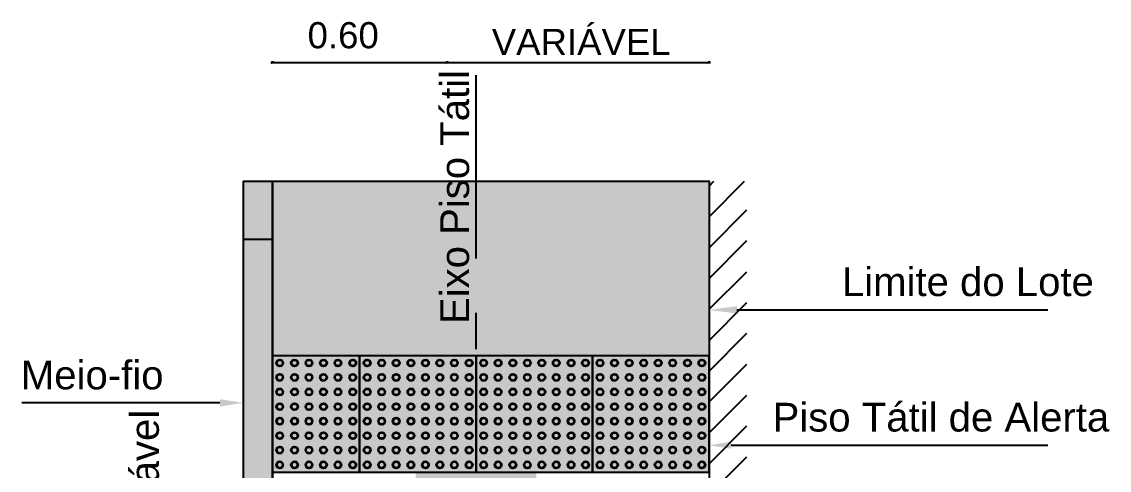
# Model space of a CAD drawing. Header units: feet. Extents: x 203667 to 205527, y 9204857 to 9205156.
# Drawn here: x 203701.6 to 203705.335, y 9204918.321 to 9204919.861 of the extents above; entities that cross this region are included whole.
import ezdxf

# ---------------------------------------------------------------- set-up
doc = ezdxf.new("R2010")
doc.units = ezdxf.units.FT
doc.header["$LTSCALE"] = 0.3
doc.header["$MEASUREMENT"] = 0
doc.layers.add('PDF_0', color=7, linetype='Continuous', true_color=0x929498)
doc.layers.add('PDF_A_Piso_Tatil', color=7, linetype='Continuous', true_color=0xffffa3)
for name, color, linetype in [('PDF_A_Cotas', 7, 'Continuous'), ('PDF_A_Texto', 7, 'Continuous'), ('PDF_Text', 7, 'Continuous')]:
    doc.layers.add(name, color=color, linetype=linetype)
doc.styles.add('PDF Arial', font='arial.ttf')

msp = doc.modelspace()

# ---------------------------------------------------------------- hatches: boundary and pattern name
at = {"layer": 'PDF_0', "transparency": 33554559}
for points in [[(203702.4667, 9204919.7259), (203702.4656, 9204919.7269), (203702.4561, 9204919.7164), (203702.4572, 9204919.7153)], [(203703.0652, 9204919.7269), (203703.0557, 9204919.7164), (203703.0567, 9204919.7153), (203703.0662, 9204919.7259)], [(203703.9545, 9204919.7164), (203703.9555, 9204919.7153), (203703.9661, 9204919.7259), (203703.965, 9204919.7269)]]:
    msp.add_hatch(color=7, dxfattribs=at).paths.add_polyline_path(points)
at = {"layer": 'PDF_0', "true_color": 0x7f7fff, "transparency": 33554559}
msp.add_hatch(color=171, dxfattribs=at).paths.add_polyline_path([(203703.9608, 9204919.3135), (203702.4614, 9204919.3135), (203702.4614, 9204918.7139), (203703.9608, 9204918.7139)])
at = {"layer": 'PDF_0', "true_color": 0xffffa3, "transparency": 33554559}
msp.add_hatch(color=51, dxfattribs=at).paths.add_polyline_path([(203702.7606, 9204918.7139), (203702.4614, 9204918.7139), (203702.4614, 9204918.3142), (203702.7606, 9204918.3142)])
at = {"layer": 'PDF_A_Cotas', "true_color": 0xdfdfdf, "transparency": 33554559}
msp.add_hatch(color=254, dxfattribs=at).paths.add_polyline_path([(203702.4614, 9204919.3135), (203702.3609, 9204919.3135), (203702.3609, 9204916.7154), (203702.4614, 9204916.7154)])
at = {"layer": 'PDF_A_Piso_Tatil', "transparency": 33554559}
msp.add_hatch(color=256, dxfattribs=at).paths.add_polyline_path([(203702.9531, 9204918.3142), (203702.9531, 9204916.7154), (203703.3676, 9204916.7154), (203703.3676, 9204918.3142), (203703.9608, 9204918.3142), (203703.9608, 9204918.7139), (203702.7606, 9204918.7139), (203702.7606, 9204918.3142)])

# ---------------------------------------------------------------- linework, layer by layer
at = {"layer": 'PDF_0', "color": 7, "lineweight": 25}
for points in [[(203702.4561, 9204919.7217), (203703.0662, 9204919.7217)], [(203702.4614, 9204919.7195), (203702.4614, 9204919.7259)], [(203703.0557, 9204919.7217), (203703.965, 9204919.7217)], [(203703.061, 9204919.7195), (203703.061, 9204919.7259)], [(203703.061, 9204919.7195), (203703.061, 9204919.7259)], [(203703.9608, 9204919.7195), (203703.9608, 9204919.7259)], [(203702.3609, 9204919.3135), (203703.9608, 9204919.3135), (203703.9608, 9204916.7154)], [(203702.3609, 9204919.3135), (203702.3609, 9204916.7154)], [(203702.4614, 9204916.7154), (203702.4614, 9204919.3135), (203702.4614, 9204916.7154)], [(203703.9608, 9204919.2966), (203703.9767, 9204919.3135)], [(203703.9608, 9204919.1908), (203704.0824, 9204919.3135)], [(203703.9608, 9204919.0851), (203704.0898, 9204919.2152)], [(203702.4614, 9204919.1136), (203702.3609, 9204919.1136)], [(203703.9608, 9204918.9793), (203704.0898, 9204919.1094)], [(203703.9608, 9204918.8736), (203704.0898, 9204919.0026)], [(203703.9608, 9204918.7668), (203704.0898, 9204918.8969)], [(203703.9608, 9204918.6611), (203704.0898, 9204918.7911)], [(203703.9608, 9204918.5553), (203704.0898, 9204918.6854)], [(203703.9608, 9204918.4496), (203704.0898, 9204918.5786)], [(203703.9608, 9204918.3428), (203704.0898, 9204918.4728)], [(203703.9608, 9204918.237), (203704.0898, 9204918.3671)]]:
    msp.add_lwpolyline(points, dxfattribs=at)
at = {"layer": 'PDF_0', "color": 20, "lineweight": 25, "true_color": 0xf43d00}
for points in [[(203703.1593, 9204919.6783), (203703.1593, 9204919.0481)], [(203703.1593, 9204918.8609), (203703.1593, 9204918.7361)], [(203703.1593, 9204918.5479), (203703.1593, 9204918.4231)]]:
    msp.add_lwpolyline(points, dxfattribs=at)
at = {"layer": 'PDF_0', "color": 7, "lineweight": 25}
for points in [[(203702.4614, 9204918.3142), (203702.7606, 9204918.3142), (203702.7606, 9204918.7139), (203702.4614, 9204918.7139)], [(203702.7606, 9204918.3142), (203703.1604, 9204918.3142), (203703.1604, 9204918.7139), (203702.7606, 9204918.7139)], [(203703.1604, 9204918.3142), (203703.5601, 9204918.3142), (203703.5601, 9204918.7139), (203703.1604, 9204918.7139)], [(203703.5601, 9204918.3142), (203703.9608, 9204918.3142), (203703.9608, 9204918.7139), (203703.5601, 9204918.7139)]]:
    msp.add_lwpolyline(points, close=True, dxfattribs=at)
for centre, radius in [((203702.4862, 9204918.6891), 0.0122), ((203702.4862, 9204918.6891), 0.01), ((203702.537, 9204918.6891), 0.0122), ((203702.537, 9204918.6891), 0.01), ((203702.5867, 9204918.6891), 0.0122), ((203702.5867, 9204918.6891), 0.01), ((203702.6364, 9204918.6891), 0.0122), ((203702.6364, 9204918.6891), 0.01), ((203702.6861, 9204918.6891), 0.0122), ((203702.6861, 9204918.6891), 0.01), ((203702.7369, 9204918.6891), 0.0122), ((203702.7369, 9204918.6891), 0.01), ((203702.7866, 9204918.6891), 0.0122), ((203702.7866, 9204918.6891), 0.01), ((203702.8363, 9204918.6891), 0.0122), ((203702.8363, 9204918.6891), 0.01), ((203702.886, 9204918.6891), 0.0122), ((203702.886, 9204918.6891), 0.01), ((203702.9367, 9204918.6891), 0.0122), ((203702.9367, 9204918.6891), 0.01), ((203702.9864, 9204918.6891), 0.0122), ((203702.9864, 9204918.6891), 0.01), ((203703.0361, 9204918.6891), 0.0122), ((203703.0361, 9204918.6891), 0.01), ((203703.0858, 9204918.6891), 0.0122), ((203703.0858, 9204918.6891), 0.01), ((203703.1366, 9204918.6891), 0.0122), ((203703.1366, 9204918.6891), 0.01), ((203703.1863, 9204918.6891), 0.0122), ((203703.1863, 9204918.6891), 0.01), ((203703.236, 9204918.6891), 0.0122), ((203703.236, 9204918.6891), 0.01), ((203703.2867, 9204918.6891), 0.0122), ((203703.2867, 9204918.6891), 0.01), ((203703.3364, 9204918.6891), 0.0122), ((203703.3364, 9204918.6891), 0.01), ((203703.3861, 9204918.6891), 0.0122), ((203703.3861, 9204918.6891), 0.01), ((203703.4358, 9204918.6891), 0.0122), ((203703.4358, 9204918.6891), 0.01), ((203703.4866, 9204918.6891), 0.0122), ((203703.4866, 9204918.6891), 0.01), ((203703.5363, 9204918.6891), 0.0122), ((203703.5363, 9204918.6891), 0.01), ((203703.586, 9204918.6891), 0.0122), ((203703.586, 9204918.6891), 0.01), ((203703.6357, 9204918.6891), 0.0122), ((203703.6357, 9204918.6891), 0.01), ((203703.6864, 9204918.6891), 0.0122), ((203703.6864, 9204918.6891), 0.01), ((203703.7361, 9204918.6891), 0.0122), ((203703.7361, 9204918.6891), 0.01), ((203703.7858, 9204918.6891), 0.0122), ((203703.7858, 9204918.6891), 0.01), ((203703.8355, 9204918.6891), 0.0122), ((203703.8355, 9204918.6891), 0.01), ((203703.8863, 9204918.6891), 0.0122), ((203703.8863, 9204918.6891), 0.01), ((203703.936, 9204918.6891), 0.0122), ((203703.936, 9204918.6891), 0.01), ((203702.4862, 9204918.6394), 0.0122), ((203702.4862, 9204918.6394), 0.01), ((203702.537, 9204918.6394), 0.0122), ((203702.537, 9204918.6394), 0.01), ((203702.5867, 9204918.6394), 0.0122), ((203702.5867, 9204918.6394), 0.01), ((203702.6364, 9204918.6394), 0.0122), ((203702.6364, 9204918.6394), 0.01), ((203702.6861, 9204918.6394), 0.0122), ((203702.6861, 9204918.6394), 0.01), ((203702.7369, 9204918.6394), 0.0122), ((203702.7369, 9204918.6394), 0.01), ((203702.7866, 9204918.6394), 0.0122), ((203702.7866, 9204918.6394), 0.01), ((203702.8363, 9204918.6394), 0.0122), ((203702.8363, 9204918.6394), 0.01), ((203702.886, 9204918.6394), 0.0122), ((203702.886, 9204918.6394), 0.01), ((203702.9367, 9204918.6394), 0.0122), ((203702.9367, 9204918.6394), 0.01), ((203702.9864, 9204918.6394), 0.0122), ((203702.9864, 9204918.6394), 0.01), ((203703.0361, 9204918.6394), 0.0122), ((203703.0361, 9204918.6394), 0.01), ((203703.0858, 9204918.6394), 0.0122), ((203703.0858, 9204918.6394), 0.01), ((203703.1366, 9204918.6394), 0.0122), ((203703.1366, 9204918.6394), 0.01), ((203703.1863, 9204918.6394), 0.0122), ((203703.1863, 9204918.6394), 0.01), ((203703.236, 9204918.6394), 0.0122), ((203703.236, 9204918.6394), 0.01), ((203703.2867, 9204918.6394), 0.0122), ((203703.2867, 9204918.6394), 0.01), ((203703.3364, 9204918.6394), 0.0122), ((203703.3364, 9204918.6394), 0.01), ((203703.3861, 9204918.6394), 0.0122), ((203703.3861, 9204918.6394), 0.01), ((203703.4358, 9204918.6394), 0.0122), ((203703.4358, 9204918.6394), 0.01), ((203703.4866, 9204918.6394), 0.0122), ((203703.4866, 9204918.6394), 0.01), ((203703.5363, 9204918.6394), 0.0122), ((203703.5363, 9204918.6394), 0.01), ((203703.586, 9204918.6394), 0.0122), ((203703.586, 9204918.6394), 0.01), ((203703.6357, 9204918.6394), 0.0122), ((203703.6357, 9204918.6394), 0.01), ((203703.6864, 9204918.6394), 0.0122), ((203703.6864, 9204918.6394), 0.01), ((203703.7361, 9204918.6394), 0.0122), ((203703.7361, 9204918.6394), 0.01), ((203703.7858, 9204918.6394), 0.0122), ((203703.7858, 9204918.6394), 0.01), ((203703.8355, 9204918.6394), 0.0122), ((203703.8355, 9204918.6394), 0.01), ((203703.8863, 9204918.6394), 0.0122), ((203703.8863, 9204918.6394), 0.01), ((203703.936, 9204918.6394), 0.0122), ((203703.936, 9204918.6394), 0.01), ((203702.4862, 9204918.5897), 0.0122), ((203702.4862, 9204918.5897), 0.01), ((203702.537, 9204918.5897), 0.0122), ((203702.537, 9204918.5897), 0.01), ((203702.5867, 9204918.5897), 0.0122), ((203702.5867, 9204918.5897), 0.01), ((203702.6364, 9204918.5897), 0.0122), ((203702.6364, 9204918.5897), 0.01), ((203702.6861, 9204918.5897), 0.0122), ((203702.6861, 9204918.5897), 0.01), ((203702.7369, 9204918.5897), 0.0122), ((203702.7369, 9204918.5897), 0.01), ((203702.7866, 9204918.5897), 0.0122), ((203702.7866, 9204918.5897), 0.01), ((203702.8363, 9204918.5897), 0.0122), ((203702.8363, 9204918.5897), 0.01), ((203702.886, 9204918.5897), 0.0122), ((203702.886, 9204918.5897), 0.01), ((203702.9367, 9204918.5897), 0.0122), ((203702.9367, 9204918.5897), 0.01), ((203702.9864, 9204918.5897), 0.0122), ((203702.9864, 9204918.5897), 0.01), ((203703.0361, 9204918.5897), 0.0122), ((203703.0361, 9204918.5897), 0.01), ((203703.0858, 9204918.5897), 0.0122), ((203703.0858, 9204918.5897), 0.01), ((203703.1366, 9204918.5897), 0.0122), ((203703.1366, 9204918.5897), 0.01), ((203703.1863, 9204918.5897), 0.0122), ((203703.1863, 9204918.5897), 0.01), ((203703.236, 9204918.5897), 0.0122), ((203703.236, 9204918.5897), 0.01), ((203703.2867, 9204918.5897), 0.0122), ((203703.2867, 9204918.5897), 0.01), ((203703.3364, 9204918.5897), 0.0122), ((203703.3364, 9204918.5897), 0.01), ((203703.3861, 9204918.5897), 0.0122), ((203703.3861, 9204918.5897), 0.01), ((203703.4358, 9204918.5897), 0.0122), ((203703.4358, 9204918.5897), 0.01), ((203703.4866, 9204918.5897), 0.0122), ((203703.4866, 9204918.5897), 0.01), ((203703.5363, 9204918.5897), 0.0122), ((203703.5363, 9204918.5897), 0.01), ((203703.586, 9204918.5897), 0.0122), ((203703.586, 9204918.5897), 0.01), ((203703.6357, 9204918.5897), 0.0122), ((203703.6357, 9204918.5897), 0.01), ((203703.6864, 9204918.5897), 0.0122), ((203703.6864, 9204918.5897), 0.01), ((203703.7361, 9204918.5897), 0.0122), ((203703.7361, 9204918.5897), 0.01), ((203703.7858, 9204918.5897), 0.0122), ((203703.7858, 9204918.5897), 0.01), ((203703.8355, 9204918.5897), 0.0122), ((203703.8355, 9204918.5897), 0.01), ((203703.8863, 9204918.5897), 0.0122), ((203703.8863, 9204918.5897), 0.01), ((203703.936, 9204918.5897), 0.0122), ((203703.936, 9204918.5897), 0.01), ((203702.4862, 9204918.5389), 0.0122), ((203702.4862, 9204918.5389), 0.01), ((203702.537, 9204918.5389), 0.0122), ((203702.537, 9204918.5389), 0.01), ((203702.5867, 9204918.5389), 0.0122), ((203702.5867, 9204918.5389), 0.01), ((203702.6364, 9204918.5389), 0.0122), ((203702.6364, 9204918.5389), 0.01), ((203702.6861, 9204918.5389), 0.0122), ((203702.6861, 9204918.5389), 0.01), ((203702.7369, 9204918.5389), 0.0122), ((203702.7369, 9204918.5389), 0.01), ((203702.7866, 9204918.5389), 0.0122), ((203702.7866, 9204918.5389), 0.01), ((203702.8363, 9204918.5389), 0.0122), ((203702.8363, 9204918.5389), 0.01), ((203702.886, 9204918.5389), 0.0122), ((203702.886, 9204918.5389), 0.01), ((203702.9367, 9204918.5389), 0.0122), ((203702.9367, 9204918.5389), 0.01), ((203702.9864, 9204918.5389), 0.0122), ((203702.9864, 9204918.5389), 0.01), ((203703.0361, 9204918.5389), 0.0122), ((203703.0361, 9204918.5389), 0.01), ((203703.0858, 9204918.5389), 0.0122), ((203703.0858, 9204918.5389), 0.01), ((203703.1366, 9204918.5389), 0.0122), ((203703.1366, 9204918.5389), 0.01), ((203703.1863, 9204918.5389), 0.0122), ((203703.1863, 9204918.5389), 0.01), ((203703.236, 9204918.5389), 0.0122), ((203703.236, 9204918.5389), 0.01), ((203703.2867, 9204918.5389), 0.0122), ((203703.2867, 9204918.5389), 0.01), ((203703.3364, 9204918.5389), 0.0122), ((203703.3364, 9204918.5389), 0.01), ((203703.3861, 9204918.5389), 0.0122), ((203703.3861, 9204918.5389), 0.01), ((203703.4358, 9204918.5389), 0.0122), ((203703.4358, 9204918.5389), 0.01), ((203703.4866, 9204918.5389), 0.0122), ((203703.4866, 9204918.5389), 0.01), ((203703.5363, 9204918.5389), 0.0122), ((203703.5363, 9204918.5389), 0.01), ((203703.586, 9204918.5389), 0.0122), ((203703.586, 9204918.5389), 0.01), ((203703.6357, 9204918.5389), 0.0122), ((203703.6357, 9204918.5389), 0.01), ((203703.6864, 9204918.5389), 0.0122), ((203703.6864, 9204918.5389), 0.01), ((203703.7361, 9204918.5389), 0.0122), ((203703.7361, 9204918.5389), 0.01), ((203703.7858, 9204918.5389), 0.0122), ((203703.7858, 9204918.5389), 0.01), ((203703.8355, 9204918.5389), 0.0122), ((203703.8355, 9204918.5389), 0.01), ((203703.8863, 9204918.5389), 0.0122), ((203703.8863, 9204918.5389), 0.01), ((203703.936, 9204918.5389), 0.0122), ((203703.936, 9204918.5389), 0.01), ((203702.4862, 9204918.4892), 0.0122), ((203702.4862, 9204918.4892), 0.01), ((203702.537, 9204918.4892), 0.0122), ((203702.537, 9204918.4892), 0.01), ((203702.5867, 9204918.4892), 0.0122), ((203702.5867, 9204918.4892), 0.01), ((203702.6364, 9204918.4892), 0.0122), ((203702.6364, 9204918.4892), 0.01), ((203702.6861, 9204918.4892), 0.0122), ((203702.6861, 9204918.4892), 0.01), ((203702.7369, 9204918.4892), 0.0122), ((203702.7369, 9204918.4892), 0.01), ((203702.7866, 9204918.4892), 0.0122), ((203702.7866, 9204918.4892), 0.01), ((203702.8363, 9204918.4892), 0.0122), ((203702.8363, 9204918.4892), 0.01), ((203702.886, 9204918.4892), 0.0122), ((203702.886, 9204918.4892), 0.01), ((203702.9367, 9204918.4892), 0.0122), ((203702.9367, 9204918.4892), 0.01), ((203702.9864, 9204918.4892), 0.0122), ((203702.9864, 9204918.4892), 0.01), ((203703.0361, 9204918.4892), 0.0122), ((203703.0361, 9204918.4892), 0.01), ((203703.0858, 9204918.4892), 0.0122), ((203703.0858, 9204918.4892), 0.01), ((203703.1366, 9204918.4892), 0.0122), ((203703.1366, 9204918.4892), 0.01), ((203703.1863, 9204918.4892), 0.0122), ((203703.1863, 9204918.4892), 0.01), ((203703.236, 9204918.4892), 0.0122), ((203703.236, 9204918.4892), 0.01), ((203703.2867, 9204918.4892), 0.0122), ((203703.2867, 9204918.4892), 0.01), ((203703.3364, 9204918.4892), 0.0122), ((203703.3364, 9204918.4892), 0.01), ((203703.3861, 9204918.4892), 0.0122), ((203703.3861, 9204918.4892), 0.01), ((203703.4358, 9204918.4892), 0.0122), ((203703.4358, 9204918.4892), 0.01), ((203703.4866, 9204918.4892), 0.0122), ((203703.4866, 9204918.4892), 0.01), ((203703.5363, 9204918.4892), 0.0122), ((203703.5363, 9204918.4892), 0.01), ((203703.586, 9204918.4892), 0.0122), ((203703.586, 9204918.4892), 0.01), ((203703.6357, 9204918.4892), 0.0122), ((203703.6357, 9204918.4892), 0.01), ((203703.6864, 9204918.4892), 0.0122), ((203703.6864, 9204918.4892), 0.01), ((203703.7361, 9204918.4892), 0.0122), ((203703.7361, 9204918.4892), 0.01), ((203703.7858, 9204918.4892), 0.0122), ((203703.7858, 9204918.4892), 0.01), ((203703.8355, 9204918.4892), 0.0122), ((203703.8355, 9204918.4892), 0.01), ((203703.8863, 9204918.4892), 0.0122), ((203703.8863, 9204918.4892), 0.01), ((203703.936, 9204918.4892), 0.0122), ((203703.936, 9204918.4892), 0.01), ((203702.4862, 9204918.4395), 0.0122), ((203702.4862, 9204918.4395), 0.01), ((203702.537, 9204918.4395), 0.0122), ((203702.537, 9204918.4395), 0.01), ((203702.5867, 9204918.4395), 0.0122), ((203702.5867, 9204918.4395), 0.01), ((203702.6364, 9204918.4395), 0.0122), ((203702.6364, 9204918.4395), 0.01), ((203702.6861, 9204918.4395), 0.0122), ((203702.6861, 9204918.4395), 0.01), ((203702.7369, 9204918.4395), 0.0122), ((203702.7369, 9204918.4395), 0.01), ((203702.7866, 9204918.4395), 0.0122), ((203702.7866, 9204918.4395), 0.01), ((203702.8363, 9204918.4395), 0.0122), ((203702.8363, 9204918.4395), 0.01), ((203702.886, 9204918.4395), 0.0122), ((203702.886, 9204918.4395), 0.01), ((203702.9367, 9204918.4395), 0.0122), ((203702.9367, 9204918.4395), 0.01), ((203702.9864, 9204918.4395), 0.0122), ((203702.9864, 9204918.4395), 0.01), ((203703.0361, 9204918.4395), 0.0122), ((203703.0361, 9204918.4395), 0.01), ((203703.0858, 9204918.4395), 0.0122), ((203703.0858, 9204918.4395), 0.01), ((203703.1366, 9204918.4395), 0.0122), ((203703.1366, 9204918.4395), 0.01), ((203703.1863, 9204918.4395), 0.0122), ((203703.1863, 9204918.4395), 0.01), ((203703.236, 9204918.4395), 0.0122), ((203703.236, 9204918.4395), 0.01), ((203703.2867, 9204918.4395), 0.0122), ((203703.2867, 9204918.4395), 0.01), ((203703.3364, 9204918.4395), 0.0122), ((203703.3364, 9204918.4395), 0.01), ((203703.3861, 9204918.4395), 0.0122), ((203703.3861, 9204918.4395), 0.01), ((203703.4358, 9204918.4395), 0.0122), ((203703.4358, 9204918.4395), 0.01), ((203703.4866, 9204918.4395), 0.0122), ((203703.4866, 9204918.4395), 0.01), ((203703.5363, 9204918.4395), 0.0122), ((203703.5363, 9204918.4395), 0.01), ((203703.586, 9204918.4395), 0.0122), ((203703.586, 9204918.4395), 0.01), ((203703.6357, 9204918.4395), 0.0122), ((203703.6357, 9204918.4395), 0.01), ((203703.6864, 9204918.4395), 0.0122), ((203703.6864, 9204918.4395), 0.01), ((203703.7361, 9204918.4395), 0.0122), ((203703.7361, 9204918.4395), 0.01), ((203703.7858, 9204918.4395), 0.0122), ((203703.7858, 9204918.4395), 0.01), ((203703.8355, 9204918.4395), 0.0122), ((203703.8355, 9204918.4395), 0.01), ((203703.8863, 9204918.4395), 0.0122), ((203703.8863, 9204918.4395), 0.01), ((203703.936, 9204918.4395), 0.0122), ((203703.936, 9204918.4395), 0.01), ((203702.4862, 9204918.3898), 0.0122), ((203702.4862, 9204918.3898), 0.01), ((203702.537, 9204918.3898), 0.0122), ((203702.537, 9204918.3898), 0.01), ((203702.5867, 9204918.3898), 0.0122), ((203702.5867, 9204918.3898), 0.01), ((203702.6364, 9204918.3898), 0.0122), ((203702.6364, 9204918.3898), 0.01), ((203702.6861, 9204918.3898), 0.0122), ((203702.6861, 9204918.3898), 0.01), ((203702.7369, 9204918.3898), 0.0122), ((203702.7369, 9204918.3898), 0.01), ((203702.7866, 9204918.3898), 0.0122), ((203702.7866, 9204918.3898), 0.01), ((203702.8363, 9204918.3898), 0.0122), ((203702.8363, 9204918.3898), 0.01), ((203702.886, 9204918.3898), 0.0122), ((203702.886, 9204918.3898), 0.01), ((203702.9367, 9204918.3898), 0.0122), ((203702.9367, 9204918.3898), 0.01), ((203702.9864, 9204918.3898), 0.0122), ((203702.9864, 9204918.3898), 0.01), ((203703.0361, 9204918.3898), 0.0122), ((203703.0361, 9204918.3898), 0.01), ((203703.0858, 9204918.3898), 0.0122), ((203703.0858, 9204918.3898), 0.01), ((203703.1366, 9204918.3898), 0.0122), ((203703.1366, 9204918.3898), 0.01), ((203703.1863, 9204918.3898), 0.0122), ((203703.1863, 9204918.3898), 0.01), ((203703.236, 9204918.3898), 0.0122), ((203703.236, 9204918.3898), 0.01), ((203703.2867, 9204918.3898), 0.0122), ((203703.2867, 9204918.3898), 0.01), ((203703.3364, 9204918.3898), 0.0122), ((203703.3364, 9204918.3898), 0.01), ((203703.3861, 9204918.3898), 0.0122), ((203703.3861, 9204918.3898), 0.01), ((203703.4358, 9204918.3898), 0.0122), ((203703.4358, 9204918.3898), 0.01), ((203703.4866, 9204918.3898), 0.0122), ((203703.4866, 9204918.3898), 0.01), ((203703.5363, 9204918.3898), 0.0122), ((203703.5363, 9204918.3898), 0.01), ((203703.586, 9204918.3898), 0.0122), ((203703.586, 9204918.3898), 0.01), ((203703.6357, 9204918.3898), 0.0122), ((203703.6357, 9204918.3898), 0.01), ((203703.6864, 9204918.3898), 0.0122), ((203703.6864, 9204918.3898), 0.01), ((203703.7361, 9204918.3898), 0.0122), ((203703.7361, 9204918.3898), 0.01), ((203703.7858, 9204918.3898), 0.0122), ((203703.7858, 9204918.3898), 0.01), ((203703.8355, 9204918.3898), 0.0122), ((203703.8355, 9204918.3898), 0.01), ((203703.8863, 9204918.3898), 0.0122), ((203703.8863, 9204918.3898), 0.01), ((203703.936, 9204918.3898), 0.0122), ((203703.936, 9204918.3898), 0.01), ((203702.4862, 9204918.3391), 0.0122), ((203702.4862, 9204918.3391), 0.01), ((203702.537, 9204918.3391), 0.0122), ((203702.537, 9204918.3391), 0.01), ((203702.5867, 9204918.3391), 0.0122), ((203702.5867, 9204918.3391), 0.01), ((203702.6364, 9204918.3391), 0.0122), ((203702.6364, 9204918.3391), 0.01), ((203702.6861, 9204918.3391), 0.0122), ((203702.6861, 9204918.3391), 0.01), ((203702.7369, 9204918.3391), 0.0122), ((203702.7369, 9204918.3391), 0.01), ((203702.7866, 9204918.3391), 0.0122), ((203702.7866, 9204918.3391), 0.01), ((203702.8363, 9204918.3391), 0.0122), ((203702.8363, 9204918.3391), 0.01), ((203702.886, 9204918.3391), 0.0122), ((203702.886, 9204918.3391), 0.01), ((203702.9367, 9204918.3391), 0.0122), ((203702.9367, 9204918.3391), 0.01), ((203702.9864, 9204918.3391), 0.0122), ((203702.9864, 9204918.3391), 0.01), ((203703.0361, 9204918.3391), 0.0122), ((203703.0361, 9204918.3391), 0.01), ((203703.0858, 9204918.3391), 0.0122), ((203703.0858, 9204918.3391), 0.01), ((203703.1366, 9204918.3391), 0.0122), ((203703.1366, 9204918.3391), 0.01), ((203703.1863, 9204918.3391), 0.0122), ((203703.1863, 9204918.3391), 0.01), ((203703.236, 9204918.3391), 0.0122), ((203703.236, 9204918.3391), 0.01), ((203703.2867, 9204918.3391), 0.0122), ((203703.2867, 9204918.3391), 0.01), ((203703.3364, 9204918.3391), 0.0122), ((203703.3364, 9204918.3391), 0.01), ((203703.3861, 9204918.3391), 0.0122), ((203703.3861, 9204918.3391), 0.01), ((203703.4358, 9204918.3391), 0.0122), ((203703.4358, 9204918.3391), 0.01), ((203703.4866, 9204918.3391), 0.0122), ((203703.4866, 9204918.3391), 0.01), ((203703.5363, 9204918.3391), 0.0122), ((203703.5363, 9204918.3391), 0.01), ((203703.586, 9204918.3391), 0.0122), ((203703.586, 9204918.3391), 0.01), ((203703.6357, 9204918.3391), 0.0122), ((203703.6357, 9204918.3391), 0.01), ((203703.6864, 9204918.3391), 0.0122), ((203703.6864, 9204918.3391), 0.01), ((203703.7361, 9204918.3391), 0.0122), ((203703.7361, 9204918.3391), 0.01), ((203703.7858, 9204918.3391), 0.0122), ((203703.7858, 9204918.3391), 0.01), ((203703.8355, 9204918.3391), 0.0122), ((203703.8355, 9204918.3391), 0.01), ((203703.8863, 9204918.3391), 0.0122), ((203703.8863, 9204918.3391), 0.01), ((203703.936, 9204918.3391), 0.0122), ((203703.936, 9204918.3391), 0.01)]:
    msp.add_circle(centre, radius, dxfattribs=at)
at = {"layer": 'PDF_A_Texto', "lineweight": 25}
for points in [[(203704.056, 9204918.8715), (203705.124, 9204918.8715)], [(203702.2806, 9204918.5521), (203701.6003, 9204918.5521)], [(203704.0359, 9204918.4062), (203705.124, 9204918.4062)]]:
    msp.add_lwpolyline(points, dxfattribs=at)
at = {"layer": 'PDF_A_Texto', "transparency": 33554559}
for points in [[(203703.9608, 9204918.8715), (203704.056, 9204918.8842), (203704.056, 9204918.8588)], [(203702.3609, 9204918.5521), (203702.2806, 9204918.5395), (203702.2806, 9204918.5648)], [(203703.9608, 9204918.4062), (203704.0359, 9204918.4189), (203704.0359, 9204918.3946)]]:
    msp.add_solid(points, dxfattribs=at)

# ---------------------------------------------------------------- texts
at = {"layer": 'PDF_Text', "attachment_point": 7, "style": 'PDF Arial'}
for s, insert, char_height in [('0.60', (203702.5819, 9204919.7688), 0.08993), ('VARIÁVEL', (203703.2143, 9204919.747), 0.08993), ('Limite do Lote', (203704.4166, 9204918.9175), 0.098625), ('Meio-fio', (203701.5972, 9204918.5971), 0.09862), ('Piso Tátil de Alerta', (203704.1786, 9204918.4522), 0.098612)]:
    msp.add_mtext(s, dxfattribs=dict(at, insert=insert, char_height=char_height))
at = {"layer": 'PDF_Text', "char_height": 0.098612, "attachment_point": 7, "rotation": 90, "style": 'PDF Arial'}
for s, insert in [('Eixo Piso Tátil', (203703.1376, 9204918.8228)), ('Leito Carroçável', (203702.1016, 9204917.5254))]:
    msp.add_mtext(s, dxfattribs=dict(at, insert=insert))

doc.saveas('drawing.dxf')
